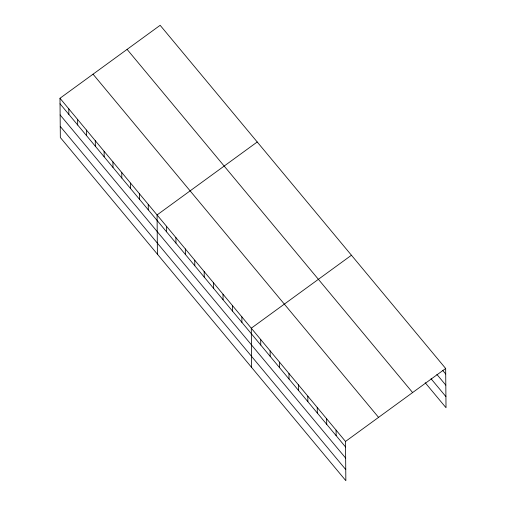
<?xml version="1.0" encoding="UTF-8"?>
<svg xmlns="http://www.w3.org/2000/svg" width="506" height="506" viewBox="0 0 506 506"><rect width="100%" height="100%" fill="white"/><g stroke="black" fill="none" stroke-linecap="round" stroke-linejoin="round"><path stroke-width="0.76" d="M59.986 98.265L345.509 441.447L345.851 480.7L60.334 137.518L59.986 98.265L160.149 25.3L445.666 368.482L446.014 407.735L425.185 382.7M257.225 141.984L157.069 214.942L157.41 254.202M351.449 255.233L251.286 328.198L251.634 367.451M345.509 441.447L445.666 368.482M442.744 370.443L445.716 374.016M436.887 374.415L445.811 385.142M431.036 378.728L445.912 396.609M127.095 49.379L412.618 392.561M93.041 74.186L378.564 417.368M60.037 103.793L345.56 446.981M60.132 114.925L345.655 458.107M60.233 126.392L345.756 469.574M336.085 430.119L336.136 435.653M326.667 418.797L326.712 424.332M317.243 407.469L317.294 413.004M307.819 396.147L307.869 401.682M298.401 384.819L298.445 390.354M288.977 373.498L289.027 379.026M279.552 362.169L279.603 367.704M270.134 350.848L270.179 356.376M260.71 339.52L260.761 345.054M241.868 316.87L241.912 322.404M232.444 305.548L232.494 311.076M223.019 294.22L223.07 299.754M213.602 282.892L213.646 288.426M204.177 271.57L204.228 277.105M194.753 260.242L194.804 265.776M185.335 248.92L185.379 254.455M175.911 237.592L175.961 243.127M166.487 226.271L166.537 231.805M148.239 204.335L148.29 209.87M139.416 193.728L139.466 199.263M130.592 183.121L130.637 188.656M121.763 172.514L121.813 178.049M112.939 161.907L112.99 167.442M104.116 151.3L104.16 156.835M95.292 140.693L95.337 146.228M86.463 130.086L86.513 135.621M77.639 119.479L77.69 125.014M68.816 108.872L68.86 114.407"/></g></svg>
